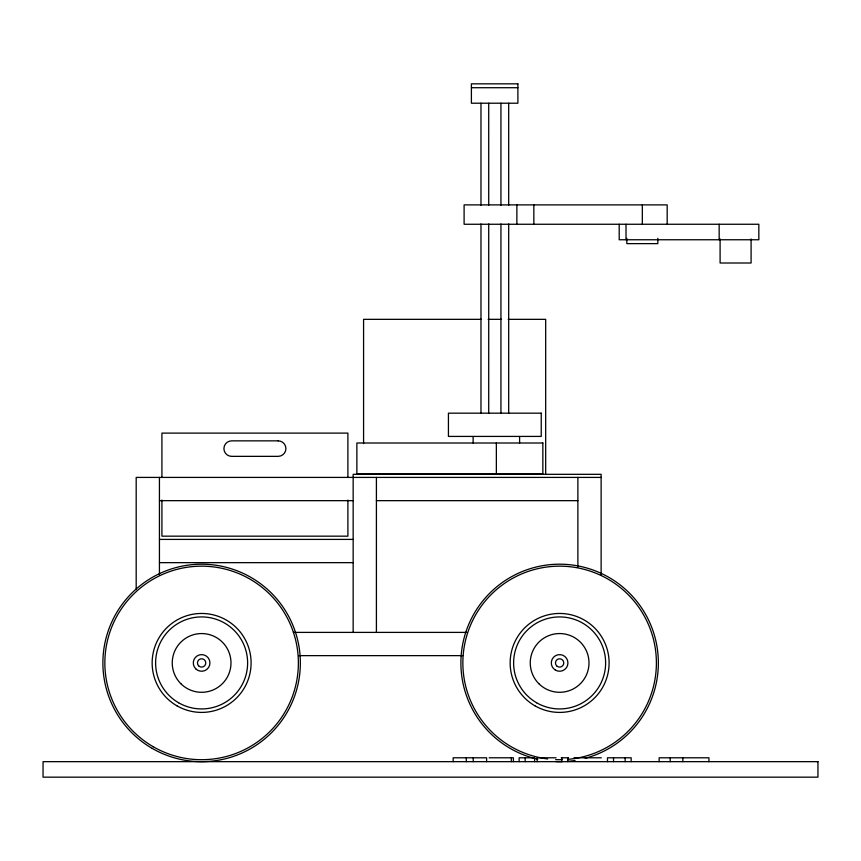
<?xml version="1.0" encoding="UTF-8"?>
<svg xmlns="http://www.w3.org/2000/svg" width="861" height="861" viewBox="0 0 861 861"><rect width="100%" height="100%" fill="white"/><g stroke="black" fill="none" stroke-linecap="round" stroke-linejoin="round"><path stroke-width="1.29" d="M471.397 87.714L517.891 87.714M481.407 319.334L363.579 319.334L363.579 443.576M488.101 319.334L501.489 319.334M508.184 319.334L545.68 319.334L545.68 474.314M601.129 477.414L136.189 477.414L136.189 589.634M159.436 500.661L353.161 500.661M376.408 500.661L577.882 500.661M159.436 539.406L353.161 539.406M159.436 562.653L353.161 562.653M293.418 632.394L466.759 632.394M298.789 655.641L462.723 655.641M489.156 757.788L513.393 757.788L513.393 761.662M556.066 757.788L537.178 757.788L537.178 761.662M561.232 757.788L568.486 757.788M573.975 757.788L601.333 757.788M751.093 238.949L751.093 263.003L720.097 263.003L720.097 238.949M719.161 224.258L719.161 239.756M708.937 761.662L708.937 757.788L659.149 757.788L659.149 761.662M682.848 757.788L682.848 761.662M670.224 757.788L670.224 761.662M667.178 224.258L667.178 204.886L464.101 204.886L464.101 224.258L758.842 224.258L758.842 239.756L619.199 239.756L619.199 224.258M657.826 238.282L657.826 243.631L626.83 243.631L626.83 238.282M642.328 204.886L642.328 224.258M631.167 761.662L631.167 757.788L607.468 757.788L607.468 761.662M626.012 224.258L626.012 239.756M625.14 757.788L625.14 761.662M613.516 757.788L613.516 761.662M601.129 574.944L601.129 474.314L353.161 474.314L353.161 632.394M577.882 477.414L577.882 566.925M567.808 757.788L567.808 761.662M561.781 757.788L561.781 761.662M534.573 761.662L534.573 757.788L519.14 757.788L519.14 761.662M533.842 204.886L533.842 224.258M525.167 757.788L525.167 761.662M519.603 436.549L519.603 443.006M516.869 204.886L516.869 224.258M511.316 757.788L511.316 761.662M508.69 103.212L508.69 205.198M508.69 223.978L508.69 413.172M500.941 103.212L500.941 205.198M500.941 223.978L500.941 413.172M496.356 443.006L496.356 474.002M488.714 103.212L488.725 205.198M488.725 223.978L488.714 413.172M486.605 761.662L486.605 757.788L453.166 757.788L453.166 761.662M480.976 103.212L480.976 205.198M480.976 223.978L480.976 413.172M473.227 757.788L473.227 761.662M473.12 436.549L473.12 443.006M466.307 757.788L466.307 761.662M376.408 477.414L376.408 632.394M347.898 477.274L347.898 433.105L161.922 433.105L161.922 477.274M347.898 500.026L347.898 536.166L161.922 536.166L161.922 500.026M159.436 477.414L159.436 574.944M537.802 759.219A98.724 98.724 0 0 1 477.306 608.426A98.724 98.724 0 0 1 639.755 605.251A98.724 98.724 0 0 1 585.179 758.293M575.083 760.446A98.724 98.724 0 0 1 567.345 761.361M562.179 761.63A98.724 98.724 0 0 1 555.775 761.587M547.661 758.95A96.766 96.766 0 0 1 478.619 609.997A96.766 96.766 0 0 1 642.758 613.409A96.766 96.766 0 0 1 567.593 759.37M562.265 759.66A96.766 96.766 0 0 1 555.646 759.617M517.891 83.84L471.397 83.84L471.397 103.212L517.891 103.212L517.891 83.84M541.235 413.172L448.43 413.172L448.43 436.419L541.235 436.419L541.235 413.172M278.157 440.854L231.663 440.854A7.749 7.749 0 0 0 223.914 448.603A7.749 7.749 0 0 0 231.663 456.352L278.157 456.352A7.749 7.749 0 0 0 285.906 448.603A7.749 7.749 0 0 0 278.157 440.854M542.85 443.006L356.874 443.006L356.874 474.002L542.85 474.002L542.85 443.006M817.95 761.662L43.05 761.662L43.05 777.16L817.95 777.16L817.95 761.662M152.257 748.435A98.724 98.724 0 0 0 300.349 662.927A98.724 98.724 0 0 0 152.257 577.43A98.724 98.724 0 0 0 152.257 748.435M176.882 705.783A49.486 49.486 0 0 0 251.1 662.927A49.486 49.486 0 0 0 176.882 620.081A49.486 49.486 0 0 0 176.882 705.783M153.236 746.735A96.766 96.766 0 0 0 298.38 662.927A96.766 96.766 0 0 0 153.236 579.13A96.766 96.766 0 0 0 153.236 746.735M178.614 702.77A46.01 46.01 0 0 0 247.624 662.927A46.01 46.01 0 0 0 178.614 623.084A46.01 46.01 0 0 0 178.614 702.77M195.738 668.814A8.319 8.319 0 0 0 209.654 665.079A8.319 8.319 0 0 0 199.461 654.898A8.319 8.319 0 0 0 195.738 668.814M180.853 683.699A29.371 29.371 0 0 0 229.984 670.536A29.371 29.371 0 0 0 194.016 634.557A29.371 29.371 0 0 0 180.853 683.699M198.676 665.876A4.154 4.154 0 0 0 205.639 664.003A4.154 4.154 0 0 0 200.538 658.913A4.154 4.154 0 0 0 198.676 665.876M534.885 705.783A49.486 49.486 0 0 0 609.104 662.927A49.486 49.486 0 0 0 534.885 620.081A49.486 49.486 0 0 0 534.885 705.783M536.618 702.77A46.01 46.01 0 0 0 605.627 662.927A46.01 46.01 0 0 0 536.618 623.084A46.01 46.01 0 0 0 536.618 702.77M555.463 670.138A8.319 8.319 0 0 0 567.937 662.927A8.319 8.319 0 0 0 555.463 655.727A8.319 8.319 0 0 0 555.463 670.138M538.857 683.699A29.371 29.371 0 0 0 587.988 670.536A29.371 29.371 0 0 0 552.019 634.557A29.371 29.371 0 0 0 538.857 683.699M556.68 665.876A4.154 4.154 0 0 0 563.643 664.003A4.154 4.154 0 0 0 558.541 658.913A4.154 4.154 0 0 0 556.68 665.876"/></g></svg>
